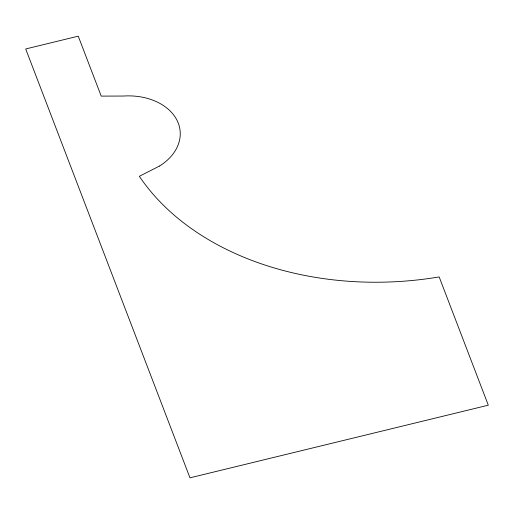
<?xml version="1.0" encoding="UTF-8"?>
<svg xmlns="http://www.w3.org/2000/svg" width="514" height="514" viewBox="0 0 514 514"><rect width="100%" height="100%" fill="white"/><g stroke="black" fill="none" stroke-linecap="round" stroke-linejoin="round"><path stroke-width="0.77" d="M159.501 166.054L139.339 176.308A280.149 204.219 -5.1 0 0 439.168 276.924L488.3 405.193L189.974 477.827L25.7 48.965L78.244 36.173L101.207 96.112L123.418 96.047A54.921 40.034 -5.1 0 1 176.867 120.013A54.921 40.034 -5.1 0 1 159.501 166.054"/></g></svg>
